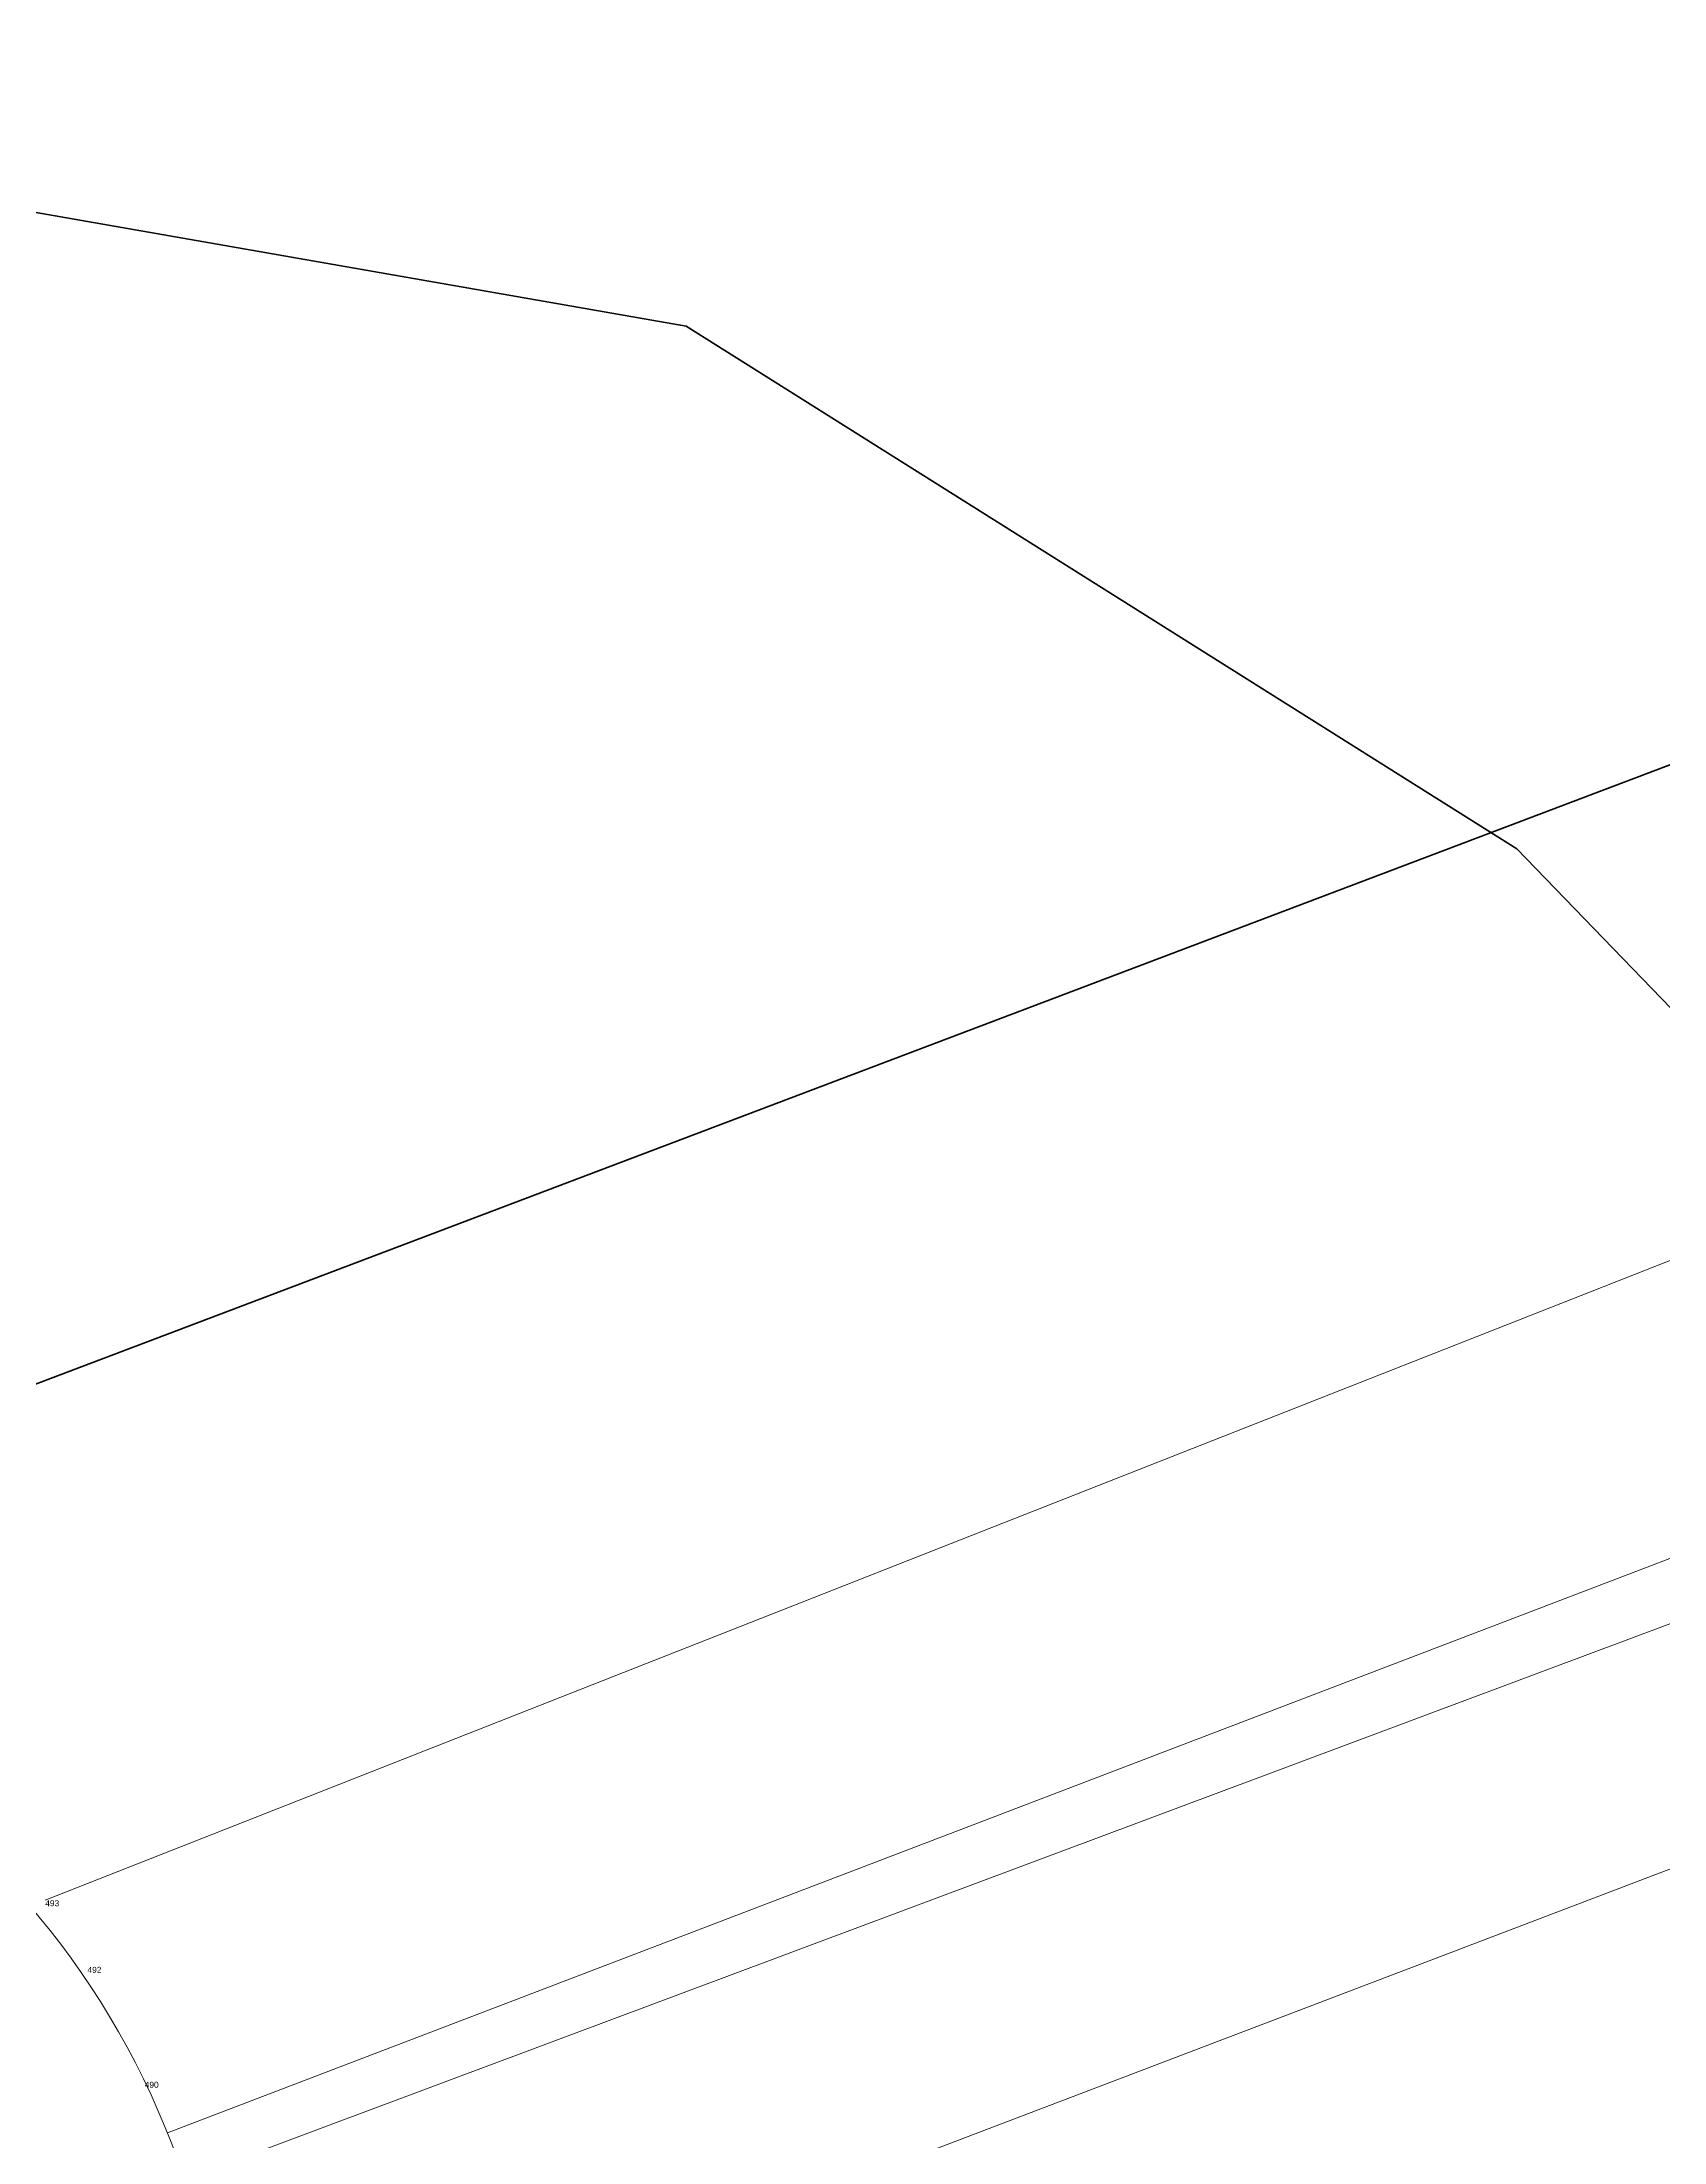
# Model space of a CAD drawing. Header units: metres. Extents: x 245232 to 248406, y 1633796 to 1637634.
# Drawn here: x 245403.6 to 245471.5, y 1637064.2 to 1637152.2 of the extents above; entities that cross this region are included whole.
import ezdxf
from ezdxf.enums import TextEntityAlignment as Align

# ---------------------------------------------------------------- set-up
doc = ezdxf.new("R2010")
doc.units = ezdxf.units.M
doc.header["$MEASUREMENT"] = 0
doc.layers.add('A_revoir_niveau_0', color=7, linetype='Continuous')
doc.layers.add('limites_sections', color=7, linetype='Continuous')
for name, color, linetype, lineweight in [('Emprise', 1, 'Continuous', 30), ('PUD YEUMBEUL NORD MALIKA TP', 7, 'Continuous', 0), ('Toponymie', 7, 'Continuous', 30)]:
    doc.layers.add(name, color=color, linetype=linetype, lineweight=lineweight)
doc.styles.add('Style-Arial', font='arial.ttf')

msp = doc.modelspace()

# ---------------------------------------------------------------- linework, layer by layer
at = {"layer": 'A_revoir_niveau_0', "color": 7, "linetype": 'Continuous', "lineweight": 13}
for p, q in [((245512.804, 1637117.302), (245403.717, 1637074.342)), ((245521.985, 1637094.792), (245411.074, 1637052.526))]:
    msp.add_line(p, q, dxfattribs=at)
at = {"layer": 'A_revoir_niveau_0', "color": 7, "linetype": 'Continuous', "lineweight": 13, "flags": 128}
msp.add_lwpolyline([(245408.833, 1637064.596), (245617.302, 1637144.32), (245705.148, 1637176.756), (245773.663, 1637201.739), (245822.183, 1637219.59), (245892.562, 1637245.511), (245961.684, 1637274.3), (246054.236, 1637312.609), (246146.466, 1637350.878), (246192.693, 1637370.169), (246284.944, 1637408.447)], dxfattribs=at)
at = {"layer": 'A_revoir_niveau_0', "color": 7, "linetype": 'Continuous', "lineweight": 13}
msp.add_arc((245377.035, 1637051.823), 34.268, 309.04665, 103.02207, dxfattribs=at)
at = {"layer": 'Emprise', "color": 6, "lineweight": 53, "flags": 128}
msp.add_lwpolyline([(245362.141, 1637080.356), (245645.721, 1637187.856), (245764.441, 1637231.79), (245846.022, 1637262.063), (245926.872, 1637293.673), (245987.028, 1637318.254), (246628.867, 1637585.467)], dxfattribs=at)
at = {"layer": 'limites_sections', "lineweight": 13, "flags": 128}
msp.add_lwpolyline([(245897.722, 1636971.857), (245799.571, 1636923.569), (245677.175, 1636862.609), (245560.123, 1636802.218), (245496.981, 1636773.187), (245385.738, 1637053.755), (245806.576, 1637211.153), (245897.722, 1636971.857)], close=True, dxfattribs=at)
at = {"layer": 'PUD YEUMBEUL NORD MALIKA TP', "color": 30, "linetype": 'Continuous', "lineweight": 40, "flags": 128}
msp.add_lwpolyline([(245863.399, 1637204.393), (245870.075, 1637120.625), (245850.16, 1637117.035), (245833.333, 1637106.981), (245796.714, 1637097.456), (245755.968, 1637080.205), (245723.054, 1637055.546), (245686.546, 1637038.54), (245638.045, 1637023.449), (245593.175, 1637067.271), (245575.149, 1637098.006), (245534.475, 1637160.275), (245481.061, 1637102.112), (245465.348, 1637118.386), (245430.554, 1637140.272), (245393.812, 1637146.702), (245346.857, 1637151.59), (245337.412, 1637152.573)], dxfattribs=at)

# ---------------------------------------------------------------- texts
at = {"layer": 'toponymie', "color": 7, "linetype": 'Continuous', "lineweight": 13, "style": 'Style-Arial'}
for s, p in [('493', (245403.717, 1637074.342)), ('493', (245403.717, 1637074.342)), ('493', (245403.717, 1637074.342)), ('492', (245405.485, 1637071.554)), ('492', (245405.485, 1637071.554)), ('492', (245405.485, 1637071.554)), ('490', (245407.884, 1637066.74)), ('490', (245407.884, 1637066.74)), ('490', (245407.884, 1637066.74))]:
    msp.add_text(s, height=0.25, dxfattribs=at).set_placement(p, align=Align.TOP_LEFT)

doc.saveas('drawing.dxf')
